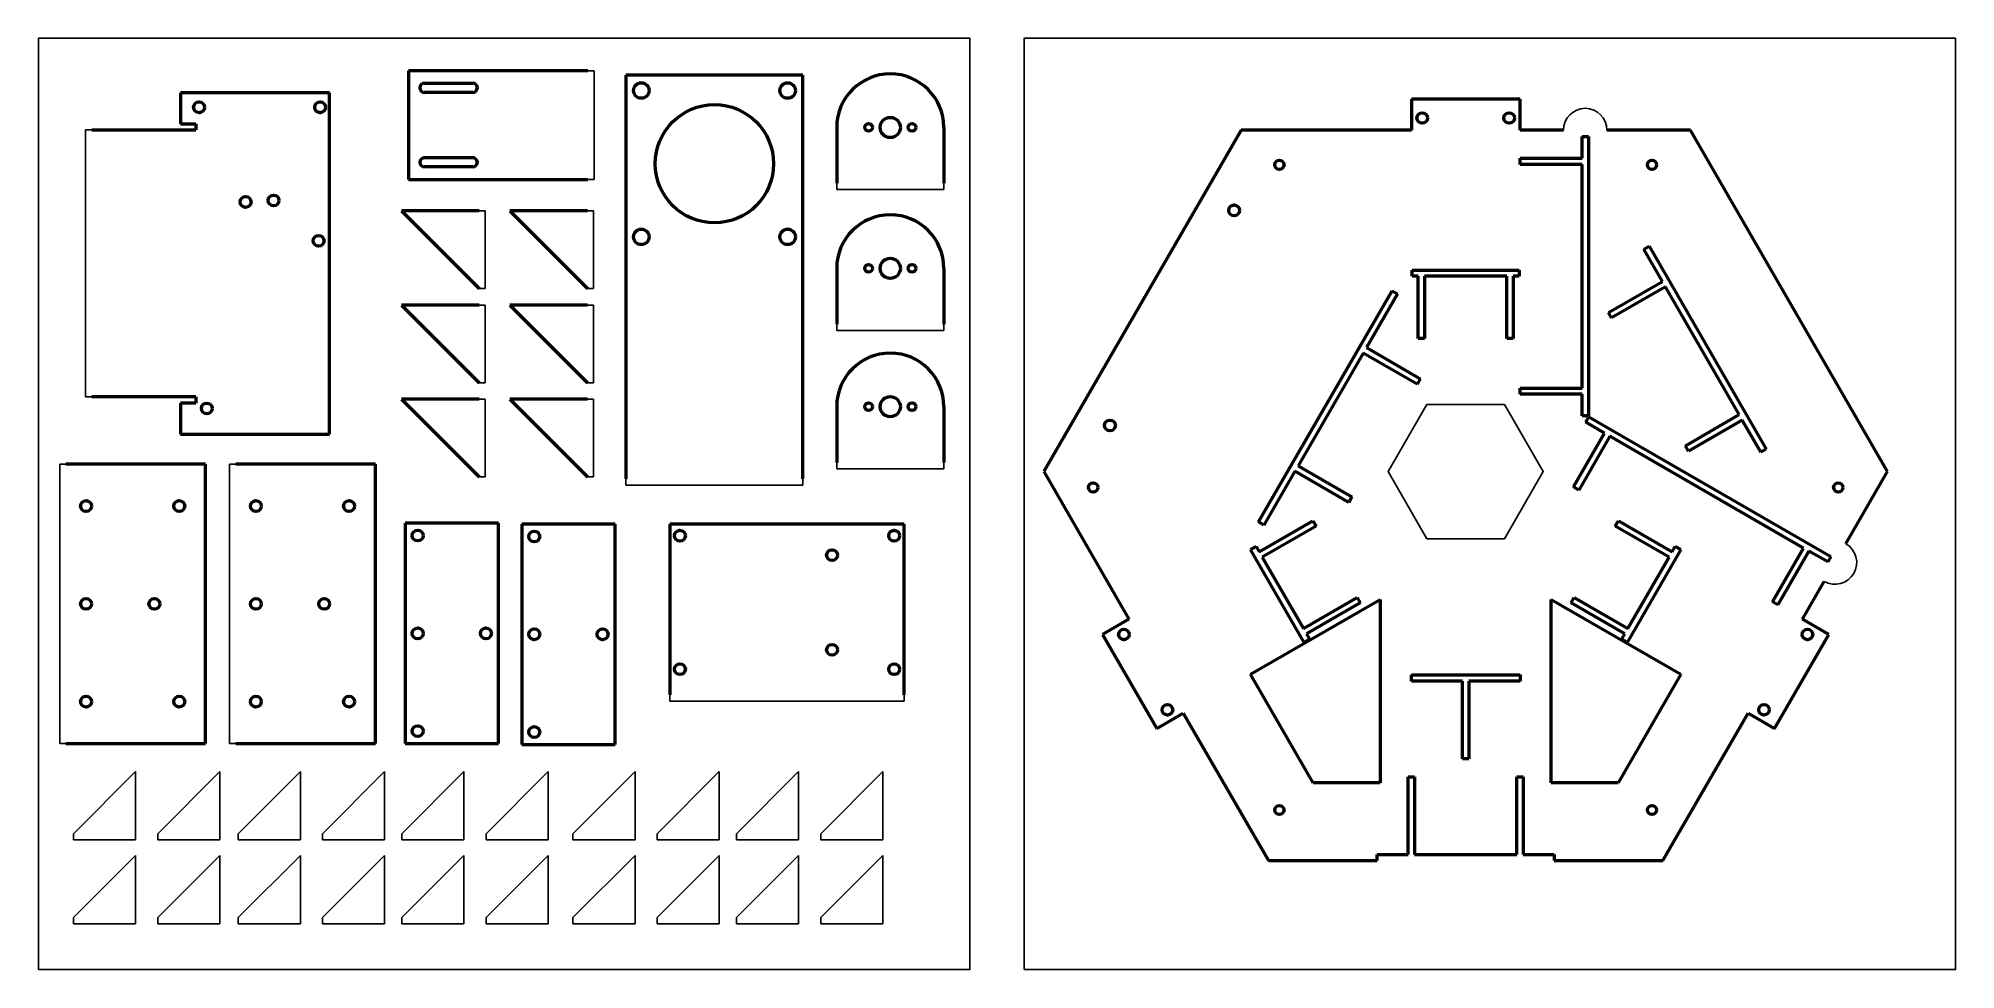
# Model space of a CAD drawing. Header units: millimetres. Extents: x -38 to 580, y 113 to 413.
import ezdxf

# ---------------------------------------------------------------- set-up
doc = ezdxf.new("R2010")
doc.units = ezdxf.units.MM
doc.layers.add('Widoczne (ISO)', color=7, linetype='Continuous', lineweight=50)

msp = doc.modelspace()

# ---------------------------------------------------------------- linework, layer by layer
for p, q in [((139.18, 402.4), (141.18, 402.4)), ((141.18, 402.4), (141.18, 367.4)), ((-20.58, 383.39), (-22.58, 383.39)), ((-22.58, 383.39), (-22.58, 297.39)), ((141.18, 367.4), (139.18, 367.4)), ((219.31, 364.2), (219.31, 366.2)), ((253.81, 366.2), (253.81, 364.2)), ((253.81, 364.2), (219.31, 364.2)), ((104.12, 357.34), (106.12, 357.34)), ((106.12, 357.34), (106.12, 332.34)), ((139.02, 357.34), (141.02, 357.34)), ((141.02, 357.34), (141.02, 332.34)), ((106.12, 332.34), (104.12, 332.34)), ((141.02, 332.34), (139.02, 332.34)), ((104.12, 326.92), (106.12, 326.92)), ((106.12, 326.92), (106.12, 301.92)), ((139.02, 326.92), (141.02, 326.92)), ((141.02, 326.92), (141.02, 301.92)), ((219.31, 318.81), (219.31, 320.81)), ((253.81, 318.81), (219.31, 318.81)), ((253.81, 320.81), (253.81, 318.81)), ((-22.58, 297.39), (-20.58, 297.39)), ((106.12, 301.92), (104.12, 301.92)), ((104.12, 296.69), (106.12, 296.69)), ((106.12, 296.69), (106.12, 271.69)), ((141.02, 301.92), (139.02, 301.92)), ((139.02, 296.69), (141.02, 296.69)), ((141.02, 296.69), (141.02, 271.69)), ((-28.92, 275.74), (-30.92, 275.74)), ((-30.92, 275.74), (-30.92, 185.74)), ((25.76, 275.74), (23.76, 275.74)), ((23.76, 275.74), (23.76, 185.74)), ((106.12, 271.69), (104.12, 271.69)), ((141.02, 271.69), (139.02, 271.69)), ((219.31, 274.26), (219.31, 276.26)), ((253.81, 274.26), (219.31, 274.26)), ((253.81, 276.26), (253.81, 274.26)), ((151.44, 271.02), (151.44, 269.02)), ((151.44, 269.02), (208.44, 269.02)), ((208.44, 269.02), (208.44, 271.02)), ((165.56, 201.44), (165.56, 199.44)), ((165.56, 199.44), (241.06, 199.44)), ((241.06, 199.44), (241.06, 201.44)), ((-30.92, 185.74), (-28.92, 185.74)), ((23.76, 185.74), (25.76, 185.74)), ((-26.47, 156.71), (-6.47, 176.71)), ((-6.47, 176.71), (-6.47, 156.71)), ((0.65, 156.71), (20.65, 176.71)), ((20.65, 176.71), (20.65, 156.71)), ((26.6, 156.71), (46.6, 176.71)), ((46.6, 176.71), (46.6, 156.71)), ((53.72, 156.71), (73.72, 176.71)), ((73.72, 176.71), (73.72, 156.71)), ((79.27, 156.71), (99.27, 176.71)), ((99.27, 176.71), (99.27, 156.71)), ((106.39, 156.71), (126.39, 176.71)), ((126.39, 176.71), (126.39, 156.71)), ((134.35, 156.71), (154.35, 176.71)), ((154.35, 176.71), (154.35, 156.71)), ((161.48, 156.71), (181.48, 176.71)), ((181.48, 176.71), (181.48, 156.71)), ((187.02, 156.71), (207.02, 176.71)), ((207.02, 176.71), (207.02, 156.71)), ((214.15, 156.71), (234.15, 176.71)), ((234.15, 176.71), (234.15, 156.71)), ((-26.47, 154.71), (-26.47, 156.71)), ((-6.47, 154.71), (-26.47, 154.71)), ((-6.47, 156.71), (-6.47, 154.71)), ((0.65, 154.71), (0.65, 156.71)), ((20.65, 154.71), (0.65, 154.71)), ((20.65, 156.71), (20.65, 154.71)), ((26.6, 154.71), (26.6, 156.71)), ((46.6, 154.71), (26.6, 154.71)), ((46.6, 156.71), (46.6, 154.71)), ((53.72, 154.71), (53.72, 156.71)), ((73.72, 154.71), (53.72, 154.71)), ((73.72, 156.71), (73.72, 154.71)), ((79.27, 154.71), (79.27, 156.71)), ((99.27, 154.71), (79.27, 154.71)), ((99.27, 156.71), (99.27, 154.71)), ((106.39, 154.71), (106.39, 156.71)), ((126.39, 154.71), (106.39, 154.71)), ((126.39, 156.71), (126.39, 154.71)), ((134.35, 154.71), (134.35, 156.71)), ((154.35, 154.71), (134.35, 154.71)), ((154.35, 156.71), (154.35, 154.71)), ((161.48, 154.71), (161.48, 156.71)), ((181.48, 154.71), (161.48, 154.71)), ((181.48, 156.71), (181.48, 154.71)), ((187.02, 154.71), (187.02, 156.71)), ((207.02, 154.71), (187.02, 154.71)), ((207.02, 156.71), (207.02, 154.71)), ((214.15, 154.71), (214.15, 156.71)), ((234.15, 154.71), (214.15, 154.71)), ((234.15, 156.71), (234.15, 154.71)), ((-26.47, 129.71), (-6.47, 149.71)), ((-6.47, 149.71), (-6.47, 129.71)), ((0.65, 129.71), (20.65, 149.71)), ((20.65, 149.71), (20.65, 129.71)), ((26.6, 129.71), (46.6, 149.71)), ((46.6, 149.71), (46.6, 129.71)), ((53.72, 129.71), (73.72, 149.71)), ((73.72, 149.71), (73.72, 129.71)), ((79.27, 129.71), (99.27, 149.71)), ((99.27, 149.71), (99.27, 129.71)), ((106.39, 129.71), (126.39, 149.71)), ((126.39, 149.71), (126.39, 129.71)), ((134.35, 129.71), (154.35, 149.71)), ((154.35, 149.71), (154.35, 129.71)), ((161.48, 129.71), (181.48, 149.71)), ((181.48, 149.71), (181.48, 129.71)), ((187.02, 129.71), (207.02, 149.71)), ((207.02, 149.71), (207.02, 129.71)), ((214.15, 129.71), (234.15, 149.71)), ((234.15, 149.71), (234.15, 129.71)), ((-26.47, 127.71), (-26.47, 129.71)), ((-6.47, 129.71), (-6.47, 127.71)), ((0.65, 127.71), (0.65, 129.71)), ((20.65, 129.71), (20.65, 127.71)), ((26.6, 127.71), (26.6, 129.71)), ((46.6, 129.71), (46.6, 127.71)), ((53.72, 127.71), (53.72, 129.71)), ((73.72, 129.71), (73.72, 127.71)), ((79.27, 127.71), (79.27, 129.71)), ((99.27, 129.71), (99.27, 127.71)), ((106.39, 127.71), (106.39, 129.71)), ((126.39, 129.71), (126.39, 127.71)), ((134.35, 127.71), (134.35, 129.71)), ((154.35, 129.71), (154.35, 127.71)), ((161.48, 127.71), (161.48, 129.71)), ((181.48, 129.71), (181.48, 127.71)), ((187.02, 127.71), (187.02, 129.71)), ((207.02, 129.71), (207.02, 127.71)), ((214.15, 127.71), (214.15, 129.71)), ((234.15, 129.71), (234.15, 127.71)), ((-6.47, 127.71), (-26.47, 127.71)), ((20.65, 127.71), (0.65, 127.71)), ((46.6, 127.71), (26.6, 127.71)), ((73.72, 127.71), (53.72, 127.71)), ((99.27, 127.71), (79.27, 127.71)), ((126.39, 127.71), (106.39, 127.71)), ((154.35, 127.71), (134.35, 127.71)), ((181.48, 127.71), (161.48, 127.71)), ((207.02, 127.71), (187.02, 127.71)), ((234.15, 127.71), (214.15, 127.71))]:
    msp.add_line(p, q)
for points in [[(-37.8, 112.91), (262.2, 112.91), (262.2, 412.91), (-37.8, 412.91)], [(279.65, 112.91), (579.65, 112.91), (579.65, 412.91), (279.65, 412.91)], [(409.36, 295.01), (396.86, 273.36), (409.36, 251.71), (434.36, 251.71), (446.86, 273.36), (434.36, 295.01)]]:
    msp.add_lwpolyline(points, close=True)
for centre, start, end in [((460.36, 383.36), 0, 180), ((540.79, 244.05), 240, 60)]:
    msp.add_arc(centre, 7, start, end)
at = {"layer": 'Widoczne (ISO)'}
for p, q in [((81.4, 402.4), (81.4, 367.4)), ((139.18, 402.4), (81.4, 402.4)), ((55.95, 395.39), (7.95, 395.39)), ((7.95, 395.39), (7.95, 385.39)), ((55.95, 285.39), (55.95, 395.39)), ((86.58, 398.47), (102.08, 398.47)), ((102.08, 395.47), (86.58, 395.47)), ((151.44, 401.02), (151.44, 271.02)), ((208.44, 401.02), (151.44, 401.02)), ((208.44, 271.02), (208.44, 401.02)), ((439.36, 393.26), (404.36, 393.26)), ((404.36, 393.26), (404.36, 383.36)), ((439.36, 383.36), (439.36, 393.26)), ((-20.58, 383.39), (12.95, 383.39)), ((7.95, 385.39), (12.95, 385.39)), ((12.95, 385.39), (12.95, 383.39)), ((219.31, 384.2), (219.31, 366.2)), ((253.81, 384.2), (253.81, 366.2)), ((349.51, 383.36), (286, 273.36)), ((404.36, 383.36), (349.51, 383.36)), ((453.36, 383.36), (439.36, 383.36)), ((494.21, 383.36), (467.36, 383.36)), ((557.72, 273.36), (494.21, 383.36)), ((459.36, 374.26), (459.36, 381.26)), ((459.36, 381.26), (461.36, 381.26)), ((461.36, 381.26), (461.36, 291.26)), ((86.58, 374.47), (102.08, 374.47)), ((102.08, 371.47), (86.58, 371.47)), ((439.36, 372.26), (439.36, 374.26)), ((439.36, 374.26), (459.36, 374.26)), ((459.36, 372.26), (439.36, 372.26)), ((459.36, 300.26), (459.36, 372.26)), ((81.4, 367.4), (139.18, 367.4)), ((104.12, 357.34), (79.12, 357.34)), ((79.12, 357.34), (104.12, 332.34)), ((139.02, 357.34), (114.02, 357.34)), ((114.02, 357.34), (139.02, 332.34)), ((479.19, 344.95), (480.93, 345.95)), ((480.93, 345.95), (518.68, 280.57)), ((485.19, 334.56), (479.19, 344.95)), ((219.31, 338.81), (219.31, 320.81)), ((253.81, 338.81), (253.81, 320.81)), ((404.61, 336.26), (404.61, 338.26)), ((404.61, 338.26), (439.11, 338.26)), ((406.61, 336.26), (404.61, 336.26)), ((406.61, 316.26), (406.61, 336.26)), ((435.11, 336.26), (408.61, 336.26)), ((408.61, 336.26), (408.61, 316.26)), ((435.11, 316.26), (435.11, 336.26)), ((439.11, 336.26), (437.11, 336.26)), ((437.11, 336.26), (437.11, 316.26)), ((439.11, 338.26), (439.11, 336.26)), ((467.87, 324.56), (485.19, 334.56)), ((355.16, 257.11), (398.16, 331.59)), ((399.89, 330.59), (389.89, 313.27)), ((398.16, 331.59), (399.89, 330.59)), ((486.19, 332.83), (468.87, 322.83)), ((509.94, 291.69), (486.19, 332.83)), ((104.12, 326.92), (79.12, 326.92)), ((79.12, 326.92), (104.12, 301.92)), ((139.02, 326.92), (114.02, 326.92)), ((114.02, 326.92), (139.02, 301.92)), ((468.87, 322.83), (467.87, 324.56)), ((408.61, 316.26), (406.61, 316.26)), ((437.11, 316.26), (435.11, 316.26)), ((388.89, 311.54), (367.89, 275.17)), ((406.21, 301.54), (388.89, 311.54)), ((389.89, 313.27), (407.21, 303.27)), ((407.21, 303.27), (406.21, 301.54)), ((12.95, 297.39), (-20.58, 297.39)), ((12.95, 297.39), (12.95, 295.39)), ((104.12, 296.69), (79.12, 296.69)), ((79.12, 296.69), (104.12, 271.69)), ((139.02, 296.69), (114.02, 296.69)), ((114.02, 296.69), (139.02, 271.69)), ((439.36, 300.26), (459.36, 300.26)), ((439.36, 298.26), (439.36, 300.26)), ((459.36, 298.26), (439.36, 298.26)), ((459.36, 291.26), (459.36, 298.26)), ((12.95, 295.39), (7.95, 295.39)), ((7.95, 295.39), (7.95, 285.39)), ((219.31, 294.26), (219.31, 276.26)), ((253.81, 294.26), (253.81, 276.26)), ((461.36, 291.26), (459.36, 291.26)), ((460.53, 289.23), (461.53, 290.97)), ((461.53, 290.97), (539.47, 245.97)), ((492.62, 281.69), (509.94, 291.69)), ((7.95, 285.39), (55.95, 285.39)), ((456.59, 268.41), (466.59, 285.73)), ((468.32, 284.73), (458.32, 267.41)), ((466.59, 285.73), (460.53, 289.23)), ((530.68, 248.73), (468.32, 284.73)), ((510.94, 289.96), (493.62, 279.96)), ((516.94, 279.57), (510.94, 289.96)), ((493.62, 279.96), (492.62, 281.69)), ((518.68, 280.57), (516.94, 279.57)), ((16.08, 275.74), (-28.92, 275.74)), ((16.08, 185.74), (16.08, 275.74)), ((70.76, 275.74), (25.76, 275.74)), ((70.76, 185.74), (70.76, 275.74)), ((286, 273.36), (313.43, 225.86)), ((366.89, 273.43), (356.89, 256.11)), ((384.21, 263.43), (366.89, 273.43)), ((367.89, 275.17), (385.21, 265.17)), ((544.29, 250.11), (557.72, 273.36)), ((458.32, 267.41), (456.59, 268.41)), ((385.21, 265.17), (384.21, 263.43)), ((80.36, 256.74), (80.36, 185.74)), ((110.36, 256.74), (80.36, 256.74)), ((110.36, 185.74), (110.36, 256.74)), ((117.91, 256.44), (117.91, 185.44)), ((147.91, 256.44), (117.91, 256.44)), ((147.91, 185.44), (147.91, 256.44)), ((165.56, 256.44), (165.56, 201.44)), ((241.06, 256.44), (165.56, 256.44)), ((241.06, 201.44), (241.06, 256.44)), ((356.89, 256.11), (355.16, 257.11)), ((355.34, 247.47), (372.66, 257.47)), ((373.66, 255.73), (356.34, 245.73)), ((372.66, 257.47), (373.66, 255.73)), ((470.05, 255.73), (471.05, 257.47)), ((487.37, 245.73), (470.05, 255.73)), ((471.05, 257.47), (488.37, 247.47)), ((352.61, 248.2), (354.34, 249.2)), ((369.86, 218.32), (352.61, 248.2)), ((354.34, 249.2), (355.34, 247.47)), ((491.11, 248.2), (473.86, 218.32)), ((488.37, 247.47), (489.37, 249.2)), ((489.37, 249.2), (491.11, 248.2)), ((520.68, 231.41), (530.68, 248.73)), ((532.41, 247.73), (522.41, 230.41)), ((538.47, 244.23), (532.41, 247.73)), ((356.34, 245.73), (369.59, 222.78)), ((474.12, 222.78), (487.37, 245.73)), ((539.47, 245.97), (538.47, 244.23)), ((530.29, 225.86), (537.29, 237.99)), ((352.58, 208.05), (394.36, 232.17)), ((369.59, 222.78), (386.91, 232.78)), ((387.91, 231.05), (370.59, 221.05)), ((386.91, 232.78), (387.91, 231.05)), ((394.36, 232.17), (394.36, 173.05)), ((449.36, 173.05), (449.36, 232.17)), ((449.36, 232.17), (491.14, 208.05)), ((455.8, 231.05), (456.8, 232.78)), ((473.12, 221.05), (455.8, 231.05)), ((456.8, 232.78), (474.12, 222.78)), ((522.41, 230.41), (520.68, 231.41)), ((313.43, 225.86), (304.86, 220.91)), ((538.86, 220.91), (530.29, 225.86)), ((304.86, 220.91), (322.36, 190.6)), ((371.59, 219.32), (369.86, 218.32)), ((370.59, 221.05), (371.59, 219.32)), ((472.12, 219.32), (473.12, 221.05)), ((473.86, 218.32), (472.12, 219.32)), ((521.36, 190.6), (538.86, 220.91)), ((372.78, 173.05), (352.58, 208.05)), ((404.36, 205.85), (404.36, 207.85)), ((404.36, 207.85), (439.36, 207.85)), ((420.86, 205.85), (404.36, 205.85)), ((420.86, 180.85), (420.86, 205.85)), ((439.36, 205.85), (422.86, 205.85)), ((422.86, 205.85), (422.86, 180.85)), ((439.36, 207.85), (439.36, 205.85)), ((491.14, 208.05), (470.93, 173.05)), ((322.36, 190.6), (330.93, 195.55)), ((330.93, 195.55), (358.35, 148.05)), ((485.37, 148.05), (512.79, 195.55)), ((512.79, 195.55), (521.36, 190.6)), ((-28.92, 185.74), (16.08, 185.74)), ((25.76, 185.74), (70.76, 185.74)), ((80.36, 185.74), (110.36, 185.74)), ((117.91, 185.44), (147.91, 185.44)), ((422.86, 180.85), (420.86, 180.85)), ((394.36, 173.05), (372.78, 173.05)), ((403.36, 150.05), (403.36, 175.05)), ((403.36, 175.05), (405.36, 175.05)), ((405.36, 175.05), (405.36, 150.05)), ((438.36, 150.05), (438.36, 175.05)), ((438.36, 175.05), (440.36, 175.05)), ((440.36, 175.05), (440.36, 150.05)), ((470.93, 173.05), (449.36, 173.05)), ((393.36, 148.05), (393.36, 150.05)), ((393.36, 150.05), (403.36, 150.05)), ((405.36, 150.05), (438.36, 150.05)), ((440.36, 150.05), (450.36, 150.05)), ((450.36, 150.05), (450.36, 148.05)), ((358.35, 148.05), (393.36, 148.05)), ((450.36, 148.05), (485.37, 148.05))]:
    msp.add_line(p, q, dxfattribs=at)
for centre, radius in [((156.37, 396.09), 2.5), ((203.51, 396.09), 2.5), ((13.95, 390.69), 1.75), ((52.95, 390.69), 1.75), ((179.94, 372.52), 19.05), ((229.56, 384.2), 1.23), ((236.56, 384.2), 3.25), ((243.56, 384.2), 1.23), ((407.86, 387.26), 1.7), ((435.86, 387.26), 1.7), ((361.86, 372.18), 1.5), ((481.86, 372.18), 1.5), ((28.95, 360.19), 1.75), ((37.95, 360.69), 1.75), ((347.3, 357.49), 1.75), ((52.45, 347.69), 1.75), ((156.37, 348.95), 2.5), ((203.51, 348.95), 2.5), ((229.56, 338.81), 1.23), ((236.56, 338.81), 3.25), ((243.56, 338.81), 1.23), ((236.56, 294.26), 3.25), ((16.45, 293.69), 1.75), ((229.56, 294.26), 1.23), ((243.56, 294.26), 1.23), ((307.3, 288.21), 1.75), ((301.86, 268.26), 1.5), ((541.86, 268.26), 1.5), ((-22.42, 262.24), 1.75), ((7.58, 262.24), 1.75), ((32.26, 262.24), 1.75), ((62.26, 262.24), 1.75), ((84.36, 252.74), 1.75), ((121.91, 252.44), 1.75), ((168.81, 252.69), 1.75), ((237.81, 252.69), 1.75), ((217.81, 246.44), 1.75), ((-22.42, 230.74), 1.75), ((-0.42, 230.74), 1.75), ((32.26, 230.74), 1.75), ((54.26, 230.74), 1.75), ((84.36, 221.24), 1.75), ((106.36, 221.24), 1.75), ((121.91, 220.94), 1.75), ((143.91, 220.94), 1.75), ((311.8, 220.88), 1.7), ((531.92, 220.88), 1.7), ((217.81, 215.94), 1.75), ((168.81, 209.69), 1.75), ((237.81, 209.69), 1.75), ((-22.42, 199.24), 1.75), ((7.58, 199.24), 1.75), ((32.26, 199.24), 1.75), ((62.26, 199.24), 1.75), ((325.8, 196.63), 1.7), ((517.92, 196.63), 1.7), ((84.36, 189.74), 1.75), ((121.91, 189.44), 1.75), ((361.86, 164.34), 1.5), ((481.86, 164.34), 1.5)]:
    msp.add_circle(centre, radius, dxfattribs=at)
for centre, radius, start, end in [((236.56, 384.2), 17.25, 0, 180), ((86.58, 396.97), 1.5, 90, 270), ((102.08, 396.97), 1.5, 270, 90), ((86.58, 372.97), 1.5, 90, 270), ((102.08, 372.97), 1.5, 270, 90), ((236.56, 338.81), 17.25, 0, 180), ((236.56, 294.26), 17.25, 0, 180)]:
    msp.add_arc(centre, radius, start, end, dxfattribs=at)

doc.saveas('drawing.dxf')
